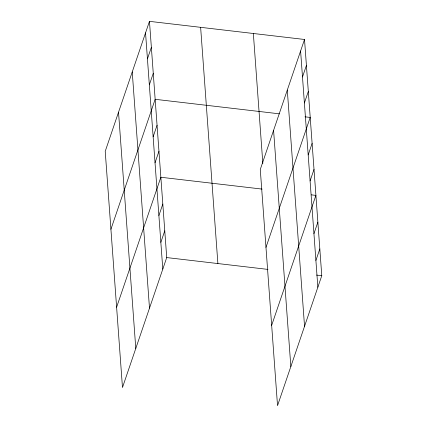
<?xml version="1.0" encoding="UTF-8"?>
<svg xmlns="http://www.w3.org/2000/svg" width="427" height="427" viewBox="0 0 427 427"><rect width="100%" height="100%" fill="white"/><g stroke="black" fill="none" stroke-linecap="round" stroke-linejoin="round"><path stroke-width="0.64" d="M149.466 21.35L105.223 151.302L122.48 387.524L166.722 257.572L149.466 21.35L304.52 39.476L321.777 275.698L277.534 405.65L260.278 169.428L304.52 39.476M147.438 58.857L151.361 47.333M149.338 84.84L153.261 73.321M110.919 229.256L155.161 99.304L279.381 113.828M153.133 136.811L157.056 125.287M155.033 162.794L158.956 151.27M116.614 307.21L160.856 177.258L262.103 189.092M158.887 215.55L162.81 204.031M160.846 242.322L164.763 230.799M302.492 76.983L306.415 65.459M304.392 102.966L308.315 91.447M265.973 247.382L310.21 117.43L304.963 116.817M308.187 154.937L312.11 143.413M310.087 180.92L314.01 169.396M271.668 325.337L315.905 195.385L311.315 194.845M313.941 233.676L317.864 222.157M315.895 260.449L319.818 248.925M166.722 257.572L267.969 269.41M316.524 275.084L321.777 275.698M300.597 51L317.853 287.222M287.291 90.081L304.547 326.303M273.584 130.347L290.84 366.569M253.35 33.493L262.84 163.418M200.631 27.333L217.887 263.555M145.543 32.874L162.799 269.095M132.237 71.955L149.493 308.177M118.53 112.221L135.786 348.443"/></g></svg>
